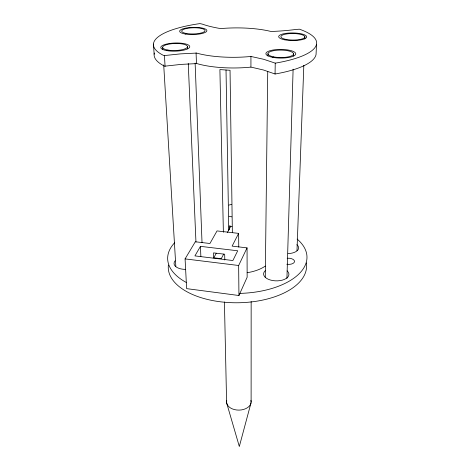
<?xml version="1.0" encoding="UTF-8"?>
<svg xmlns="http://www.w3.org/2000/svg" width="470" height="470" viewBox="0 0 470 470"><rect width="100%" height="100%" fill="white"/><g stroke="black" fill="none" stroke-linecap="round" stroke-linejoin="round"><path stroke-width="0.7" d="M316.516 44.239L316.052 54.514A81.04 23.459 -0.6 0 1 275.902 73.866L275.056 74.001L263.5 70.007L250.933 67.098L250.939 56.459L250.204 56.535A52.922 14.699 -0.6 0 1 196.572 53.075L180.58 53.868L163.948 55.619A81.61 22.719 -0.6 0 1 199.926 23.6L202.223 24.093A72.268 17.79 -0.2 0 0 218.797 28.276L221.429 28.529A52.922 14.699 -0.6 0 1 270.426 31.331L272.753 31.419A72.268 17.79 -0.2 0 0 295.865 29.457L299.443 29.193A81.61 22.719 -0.6 0 1 276.096 63.004L275.238 63.133L263.6 59.267L250.939 56.459M251.115 401.997L251.156 301.534M265.28 277.324L267.736 71.34M267.918 55.942L267.947 53.745M275.056 74.001L275.238 63.133M286.935 278.316L293.11 69.196M293.497 55.989L293.562 53.786M296.987 250.716L303.826 65.33M304.795 38.951L304.877 36.748M251.021 402.861L239.324 446.5L226.74 403.284M238.942 295.512L247.144 277.23L247.061 247.878L232.121 246.116L238.637 233.384L217.023 230.917L209.937 243.501L195.303 241.774L185.08 258.899L186.637 288.633L238.942 295.512L238.654 265.497L247.061 247.878M223.638 254.153L221.27 258.694L213.815 257.783L216.247 253.265M227.357 232.603L230.829 226.146M200.455 246.351L194.915 255.897L232.885 260.533L237.703 250.786L200.455 246.351L200.86 256.591M154.342 53.01A81.04 23.459 -0.6 0 0 164.582 66.2L181.091 64.396L196.959 63.591A52.558 15.181 -0.6 0 0 250.21 67.186L250.933 67.098M185.08 258.899L238.654 265.497M153.455 44.033L154.137 54.238M164.453 55.83L165.076 66.417M162.649 47.306L162.779 49.503M163.707 64.889L175.839 266.384M187.518 46.6L187.612 48.798M188.247 63.438L195.955 242.05M196.072 52.916L196.466 63.426M195.126 63.103L202.024 242.667M213.697 257.942L213.55 252.878L224.678 254.217L224.801 260.022M223.373 232.286L219.901 69.589L230.042 70.288L232.362 232.691M224.419 301.969L226.605 402.426M226.023 70.036L228.761 230.347M229.237 229.478L229.219 225.87A14.282 6.739 -0.6 0 0 231.927 226.487M238.637 233.384L238.766 247.05M250.904 400.287A12.267 8.219 -0.6 0 1 239.06 410.11A12.267 8.219 -0.6 0 1 226.728 400.71M231.786 216.846A14.388 6.639 -0.6 0 1 229.06 216.241M228.902 205.102A14.388 6.639 -0.6 0 1 231.534 204.45M296.858 244.682A11.997 6.004 1.5 0 1 288.11 253.624M306.287 262.918A69.16 36.043 -0.6 0 1 238.496 302.756A69.16 36.043 -0.6 0 1 168.372 265.109M297.116 239.071A69.66 35.626 -0.6 0 1 239.536 293.403M186.179 282.405A69.66 35.626 -0.6 0 1 174.593 242.802M287.188 258.253A6.004 3.09 1.6 0 1 294.531 261.532A6.004 3.09 1.6 0 1 286.776 264.216M287.111 270.855A12.678 6.715 1.2 0 1 284.491 279.38A12.678 6.715 1.2 0 1 268.123 279.186A12.678 6.715 1.2 0 1 265.315 270.603M265.274 266.085A34.757 17.737 -0.6 0 1 247.161 272.712M185.256 269.386A12.373 6.38 -2.8 0 1 175.11 260.797M286.183 39.439A12.009 3.261 0.5 0 0 304.86 37.089A12.009 3.261 0.5 0 0 287.593 33.817A12.009 3.261 0.5 0 0 286.183 39.439M186.837 33.552A11.662 3.084 -1.3 0 0 205.002 30.826A11.662 3.084 -1.3 0 0 188.288 28.194A11.662 3.084 -1.3 0 0 186.837 33.552M167.913 50.061A12.443 3.496 -1.7 0 0 187.465 46.971A12.443 3.496 -1.7 0 0 169.87 43.969A12.443 3.496 -1.7 0 0 167.913 50.061M166.926 50.648A14.517 4.083 -1.7 0 0 189.721 47.029A14.517 4.083 -1.7 0 0 169.147 43.546A14.517 4.083 -1.7 0 0 166.926 50.648M272.377 57.287A14.94 4.336 0.3 0 0 295.724 54.162A14.94 4.336 0.3 0 0 274.392 49.808A14.94 4.336 0.3 0 0 272.377 57.287M284.885 39.844A14.006 3.801 0.5 0 0 306.652 37.095A14.006 3.801 0.5 0 0 286.488 33.288A14.006 3.801 0.5 0 0 284.885 39.844M185.674 34.093A13.612 3.596 -1.3 0 0 206.859 30.897A13.612 3.596 -1.3 0 0 187.319 27.836A13.612 3.596 -1.3 0 0 185.674 34.093M273.481 56.841A12.808 3.719 0.3 0 0 293.527 54.179A12.808 3.719 0.3 0 0 275.261 50.431A12.808 3.719 0.3 0 0 273.481 56.841"/></g></svg>
